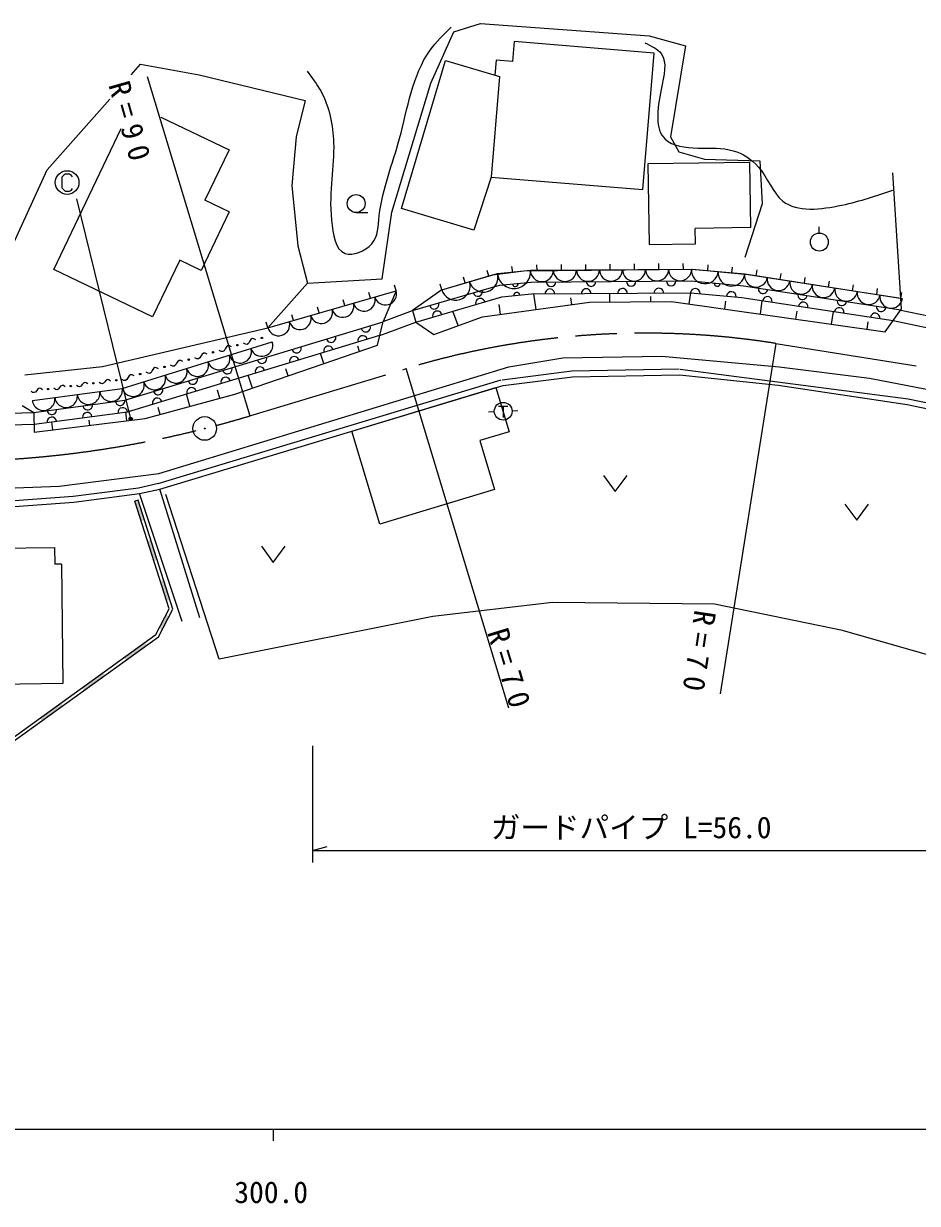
# Model space of a CAD drawing. Units: millimetres, scale not verified. Extents: x 40000 to 680000, y 20000 to 380000.
# Drawn here: x 346906 to 422492, y 198715 to 298516 of the extents above; entities that cross this region are included whole.
import ezdxf
from ezdxf.enums import TextEntityAlignment as Align

# ---------------------------------------------------------------- set-up
doc = ezdxf.new("R2010")
doc.units = ezdxf.units.MM
doc.header["$LTSCALE"] = 1000
doc.linetypes.add('CHAIN', pattern=[18.5, 12, -1.5, 3.5, -1.5])
for name, color, linetype, lineweight in [('M-BGD', 7, 'Continuous', 13), ('M-BMK', 2, 'CHAIN', 13), ('M-BMK-SRVR', 3, 'Continuous', 13), ('M-STR-HTXT', 7, 'Continuous', 13), ('M-STR-STRC', 7, 'Continuous', 13), ('M-TTL-BAND', 7, 'Continuous', 13)]:
    doc.layers.add(name, color=color, linetype=linetype, lineweight=lineweight)
doc.styles.add('ＭＳ ゴシック', font='')
doc.styles.get('ＭＳ ゴシック').set_extended_font_data('MS Gothic')

msp = doc.modelspace()

# ---------------------------------------------------------------- hatches: boundary and pattern name
at = {"layer": 'M-BGD'}
for points in [[(357127, 256518), (356589, 258203), (356304, 258112), (356842, 256426)], [(358204, 253147), (357666, 254832), (357380, 254741), (357918, 253055)], [(359280, 249776), (358742, 251461), (358456, 251370), (358994, 249684)], [(358622, 247243), (359210, 248366), (358944, 248505), (358356, 247382)], [(355551, 244657), (357322, 245936), (357147, 246179), (355376, 244901)], [(352009, 242100), (353780, 243379), (353605, 243622), (351834, 242343)], [(348467, 239543), (350238, 240822), (350063, 241065), (348292, 239786)]]:
    msp.add_hatch(color=256, dxfattribs=at).paths.add_polyline_path(points)

# ---------------------------------------------------------------- linework, layer by layer
for p, q in [((383297, 297817), (385534, 298516)), ((385534, 298516), (399795, 297467)), ((381340, 293482), (383297, 297817)), ((399795, 297467), (402871, 296628)), ((388389, 297002), (388250, 295314)), ((400221, 296025), (388389, 297002)), ((402871, 296628), (401613, 288938)), ((386872, 295427), (386766, 294148)), ((388250, 295314), (386872, 295427)), ((399268, 284479), (400221, 296025)), ((355994, 294175), (356803, 295090)), ((356803, 295090), (361766, 294181)), ((378855, 282873), (382588, 295393)), ((382588, 295393), (387149, 294033)), ((361766, 294181), (370714, 292014)), ((378054, 282577), (381340, 293482)), ((387149, 294033), (386448, 285537)), ((348903, 286142), (354188, 292129)), ((370714, 292014), (369945, 288938)), ((358520, 290590), (364280, 287828)), ((349448, 277703), (355169, 289634)), ((369945, 288938), (369595, 284814)), ((401613, 288938), (402312, 287680)), ((364280, 287828), (362236, 283567)), ((402312, 287680), (404479, 287051)), ((408319, 286778), (399704, 286663)), ((399704, 286663), (399795, 279830)), ((404479, 287051), (409163, 286911)), ((408393, 281255), (408319, 286778)), ((409163, 286911), (409372, 283276)), ((346037, 279851), (348903, 286142)), ((386448, 285537), (384970, 281049)), ((386448, 285537), (399268, 284479)), ((421158, 274386), (420422, 285902)), ((369595, 284814), (370085, 279711)), ((364285, 282584), (362236, 283567)), ((364285, 282584), (361916, 277644)), ((375029, 282534), (376029, 282534)), ((377215, 276914), (378054, 282577)), ((384970, 281049), (378855, 282873)), ((409372, 283276), (407904, 278732)), ((408393, 281255), (403695, 281193)), ((403713, 279883), (403695, 281193)), ((414198, 280792), (414198, 281312)), ((370085, 279711), (370924, 276565)), ((399795, 279830), (403713, 279883)), ((360105, 278512), (357798, 273700)), ((361916, 277644), (360105, 278512)), ((357798, 273700), (349448, 277703)), ((386235, 277154), (386095, 277634)), ((386569, 277252), (389215, 277601)), ((386969, 277368), (389761, 277657)), ((388269, 277476), (388203, 277972)), ((389215, 277601), (403493, 277737)), ((389761, 277657), (403398, 277745)), ((390323, 277611), (390319, 278111)), ((392386, 277631), (392381, 278131)), ((394449, 277650), (394444, 278150)), ((396511, 277670), (396506, 278170)), ((398574, 277690), (398569, 278190)), ((400636, 277709), (400632, 278209)), ((402699, 277729), (402694, 278229)), ((403398, 277745), (407894, 277340)), ((403493, 277737), (408169, 277298)), ((404756, 277618), (404803, 278116)), ((406810, 277425), (406857, 277923)), ((408858, 277190), (408935, 277684)), ((370924, 276565), (367568, 272790)), ((370924, 276565), (377215, 276914)), ((382274, 276001), (382134, 276481)), ((382274, 276001), (386969, 277368)), ((382274, 276001), (386569, 277252)), ((384254, 276578), (384114, 277058)), ((387162, 276383), (389816, 276657)), ((389816, 276657), (403356, 276745)), ((403356, 276745), (407772, 276347)), ((407894, 277340), (421231, 275262)), ((408169, 277298), (421087, 275284)), ((410896, 276872), (410973, 277366)), ((412935, 276555), (413012, 277049)), ((414973, 276237), (415050, 276731)), ((367568, 272790), (378407, 275910)), ((367568, 272790), (378407, 275910)), ((376239, 275286), (376101, 275766)), ((378407, 275910), (377308, 273306)), ((378407, 275910), (378269, 276390)), ((379788, 274233), (387162, 276383)), ((382274, 276001), (379788, 274233)), ((387355, 275398), (389870, 275658)), ((389870, 275658), (403314, 275745)), ((390243, 274336), (390062, 275659)), ((396494, 274971), (396487, 275700)), ((403191, 274807), (403325, 275744)), ((403314, 275745), (407651, 275354)), ((407772, 276347), (421097, 274301)), ((417011, 275919), (417088, 276413)), ((419049, 275602), (419126, 276096)), ((421087, 275284), (421164, 275778)), ((371904, 274038), (371765, 274518)), ((374072, 274662), (373933, 275142)), ((380068, 273273), (387355, 275398)), ((385724, 273717), (394763, 274954)), ((387230, 273923), (387117, 274753)), ((393257, 274748), (393180, 275306)), ((394763, 274954), (401686, 275021)), ((399955, 275004), (399951, 275435)), ((401686, 275021), (419753, 272446)), ((406203, 274377), (406296, 275033)), ((407651, 275354), (420437, 273390)), ((409214, 273948), (409376, 275089)), ((369736, 273414), (369598, 273894)), ((377308, 273306), (379787, 274235)), ((379788, 274233), (380068, 273273)), ((381610, 272212), (385724, 273717)), ((383667, 272964), (383218, 274191)), ((412225, 273519), (412320, 274183)), ((415237, 273090), (415389, 274163)), ((419753, 272446), (421158, 274386)), ((421077, 274273), (424348, 273586)), ((353587, 269504), (367568, 272790)), ((355469, 266662), (377302, 273279)), ((367568, 272790), (367430, 273270)), ((376828, 271309), (377308, 273306)), ((377026, 272132), (380068, 273273)), ((380068, 273273), (381610, 272212)), ((418248, 272661), (418337, 273284)), ((420434, 273387), (424439, 272545)), ((355252, 267642), (367940, 271597)), ((355682, 265682), (377031, 272152)), ((365671, 271385), (365506, 271470)), ((365928, 271461), (365812, 271382)), ((366020, 271623), (365928, 271461)), ((366112, 271785), (366020, 271623)), ((366228, 271864), (366112, 271785)), ((366369, 271862), (366228, 271864)), ((366535, 271776), (366369, 271862)), ((361996, 270559), (361904, 270397)), ((362113, 270639), (361996, 270559)), ((362254, 270636), (362113, 270639)), ((362419, 270551), (362254, 270636)), ((363613, 270772), (363448, 270857)), ((363754, 270769), (363613, 270772)), ((363870, 270848), (363754, 270769)), ((363962, 271010), (363870, 270848)), ((364054, 271172), (363962, 271010)), ((364171, 271251), (364054, 271172)), ((364311, 271249), (364171, 271251)), ((364477, 271163), (364311, 271249)), ((364755, 267162), (376828, 271309)), ((365812, 271382), (365671, 271385)), ((372301, 269754), (372005, 270614)), ((375319, 270791), (375165, 271239)), ((347016, 268805), (353587, 269504)), ((358342, 260455), (387928, 269478)), ((359497, 269546), (359332, 269631)), ((359638, 269543), (359497, 269546)), ((359755, 269623), (359638, 269543)), ((359847, 269784), (359755, 269623)), ((359938, 269946), (359847, 269784)), ((360055, 270026), (359938, 269946)), ((360196, 270023), (360055, 270026)), ((360361, 269938), (360196, 270023)), ((361555, 270159), (361390, 270244)), ((361696, 270156), (361555, 270159)), ((361813, 270236), (361696, 270156)), ((361904, 270397), (361813, 270236)), ((387928, 269478), (392493, 270229)), ((392493, 270229), (400871, 270391)), ((400871, 270391), (410807, 269478)), ((410807, 269478), (418428, 268511)), ((355731, 268559), (355639, 268397)), ((355823, 268721), (355731, 268559)), ((355939, 268800), (355823, 268721)), ((356080, 268797), (355939, 268800)), ((356245, 268712), (356080, 268797)), ((357440, 268933), (357274, 269018)), ((357580, 268930), (357440, 268933)), ((357697, 269010), (357580, 268930)), ((357789, 269172), (357697, 269010)), ((357881, 269333), (357789, 269172)), ((357997, 269413), (357881, 269333)), ((358138, 269410), (357997, 269413)), ((358303, 269325), (358138, 269410)), ((366264, 267681), (365891, 268767)), ((369283, 268717), (369082, 269301)), ((387386, 268395), (393278, 269143)), ((387449, 267899), (393314, 268643)), ((393278, 269143), (402359, 269300)), ((393314, 268643), (402368, 268800)), ((402368, 268800), (410709, 267939)), ((402433, 269296), (421718, 266787)), ((418428, 268511), (438138, 264751)), ((347645, 266623), (355252, 267642)), ((348013, 267481), (347908, 267350)), ((348118, 267611), (348013, 267481)), ((348234, 267665), (348118, 267611)), ((348358, 267642), (348234, 267665)), ((348493, 267542), (348358, 267642)), ((349589, 267566), (349454, 267666)), ((349714, 267543), (349589, 267566)), ((349829, 267597), (349714, 267543)), ((349934, 267727), (349829, 267597)), ((350039, 267858), (349934, 267727)), ((350154, 267912), (350039, 267858)), ((350279, 267889), (350154, 267912)), ((350414, 267789), (350279, 267889)), ((351509, 267812), (351375, 267912)), ((351634, 267789), (351509, 267812)), ((351750, 267843), (351634, 267789)), ((351855, 267974), (351750, 267843)), ((351960, 268105), (351855, 267974)), ((352075, 268158), (351960, 268105)), ((352200, 268135), (352075, 268158)), ((352335, 268036), (352200, 268135)), ((353430, 268059), (353296, 268159)), ((353555, 268036), (353430, 268059)), ((353670, 268090), (353555, 268036)), ((353776, 268221), (353670, 268090)), ((353881, 268351), (353776, 268221)), ((353996, 268405), (353881, 268351)), ((354121, 268382), (353996, 268405)), ((354256, 268282), (354121, 268382)), ((355382, 268320), (355216, 268406)), ((355523, 268317), (355382, 268320)), ((355639, 268397), (355523, 268317)), ((358278, 259626), (387305, 268378)), ((358422, 259147), (387449, 267899)), ((363496, 266822), (363313, 267499)), ((374668, 264046), (386848, 267724)), ((386848, 267724), (387977, 263987)), ((410709, 267939), (421633, 266294)), ((347668, 267319), (347533, 267419)), ((347793, 267296), (347668, 267319)), ((347778, 265632), (355469, 266662)), ((347908, 267350), (347793, 267296)), ((357198, 265122), (364755, 267162)), ((360976, 266142), (360692, 267196)), ((421718, 266787), (431275, 264748)), ((344014, 265513), (347778, 265626)), ((346795, 266218), (347778, 265626)), ((347778, 265626), (347800, 263952)), ((347791, 264625), (355682, 265682)), ((355631, 264927), (355540, 265663)), ((358457, 265462), (358299, 266049)), ((386715, 265680), (386216, 265649)), ((387073, 266146), (387853, 266146)), ((387463, 266146), (387463, 265186)), ((388212, 265769), (388711, 265798)), ((421633, 266294), (431178, 264258)), ((344149, 264517), (347791, 264626)), ((347800, 263952), (357198, 265122)), ((349367, 264147), (349282, 264826)), ((352499, 264537), (352446, 264961)), ((377042, 256186), (374668, 264046)), ((387977, 263987), (385490, 263236)), ((385490, 263236), (386735, 259114)), ((349910, 259381), (358342, 260455)), ((356613, 259251), (358312, 259635)), ((395944, 260293), (396944, 258933)), ((396944, 258933), (397944, 260293)), ((341532, 259059), (349910, 259381)), ((346123, 258179), (351101, 258530)), ((351101, 258530), (356613, 259251)), ((351151, 258032), (356700, 258759)), ((356700, 258759), (358422, 259147)), ((360311, 247928), (356700, 258759)), ((361810, 248261), (358422, 259147)), ((363430, 244746), (358938, 258695)), ((386735, 259114), (377042, 256186)), ((346139, 257679), (351151, 258032)), ((356589, 258203), (356304, 258112)), ((359209, 249011), (356304, 258112)), ((359533, 248983), (356589, 258203)), ((416358, 257862), (417358, 256502)), ((417358, 256502), (418358, 257862)), ((340426, 254093), (349532, 254201)), ((349532, 254201), (349548, 252784)), ((367023, 254298), (368023, 252938)), ((368023, 252938), (369023, 254298)), ((350108, 252791), (349548, 252784)), ((350108, 252791), (350228, 242682)), ((391622, 249534), (381515, 248352)), ((405334, 249416), (391622, 249534)), ((358078, 246852), (359209, 249011)), ((358311, 246650), (359533, 248983)), ((416167, 247170), (405334, 249416)), ((381515, 248352), (363430, 244746)), ((344750, 237229), (358078, 246852)), ((344925, 236986), (358311, 246650)), ((432774, 242441), (416167, 247170)), ((350228, 242682), (344753, 242617))]:
    msp.add_line(p, q, dxfattribs=at)
for centre, radius in [((375029, 283294), 760), ((414198, 280032), 760), ((367049, 271930), 64.4), ((367049, 271930), 42.9), ((367049, 271930), 21.5), ((367049, 271930), 2.1), ((362933, 270704), 64.4), ((362933, 270704), 42.9), ((362933, 270704), 21.5), ((362933, 270704), 2.1), ((364991, 271317), 64.4), ((364991, 271317), 42.9), ((364991, 271317), 21.5), ((364991, 271317), 2.1), ((358818, 269478), 64.4), ((358818, 269478), 42.9), ((358818, 269478), 21.5), ((358818, 269478), 2.1), ((360875, 270091), 64.4), ((360875, 270091), 42.9), ((360875, 270091), 21.5), ((360875, 270091), 2.1), ((356760, 268865), 64.4), ((356760, 268865), 42.9), ((356760, 268865), 21.5), ((356760, 268865), 2.1), ((348974, 267604), 58.1), ((348974, 267604), 38.7), ((348974, 267604), 19.4), ((348974, 267604), 1.9), ((350894, 267851), 58.1), ((350894, 267851), 38.7), ((350894, 267851), 19.4), ((350894, 267851), 1.9), ((352815, 268097), 58.1), ((352815, 268097), 38.7), ((352815, 268097), 19.4), ((352815, 268097), 1.9), ((354736, 268344), 58.1), ((354736, 268344), 38.7), ((354736, 268344), 19.4), ((354736, 268344), 1.9), ((387463, 265726), 750), ((355959, 265085), 150), ((355959, 265085), 90), ((355959, 265085), 30)]:
    msp.add_circle(centre, radius, dxfattribs=at)
for centre, radius, start, end in [((388365, 277513), 1403, 185.90614, 5.90614), ((390735, 277663), 974, 180.36965, 0.36965), ((392683, 277676), 974, 180.36965, 0.36965), ((394631, 277689), 974, 180.36965, 0.36965), ((396579, 277701), 974, 180.36965, 0.36965), ((398528, 277714), 974, 180.36965, 0.36965), ((400476, 277726), 974, 180.36965, 0.36965), ((402424, 277739), 974, 180.36965, 0.36965), ((404522, 277644), 1129, 174.85724, 354.85724), ((406770, 277442), 1129, 174.85724, 354.85724), ((383448, 276343), 1223, 196.23651, 16.23651), ((385795, 277026), 1223, 196.23651, 16.23651), ((388489, 276520), 250, 185.90614, 5.90614), ((391508, 276668), 400, 180.36965, 0.36965), ((394893, 276690), 400, 180.36965, 0.36965), ((398278, 276712), 400, 180.36965, 0.36965), ((401664, 276734), 400, 180.36965, 0.36965), ((405564, 276546), 250, 174.85724, 354.85724), ((408847, 277192), 964, 171.14009, 351.14009), ((410752, 276895), 964, 171.14009, 351.14009), ((412657, 276598), 964, 171.14009, 351.14009), ((414562, 276301), 964, 171.14009, 351.14009), ((377504, 275650), 940, 196.05634, 16.05634), ((385319, 275845), 400, 196.25755, 16.25755), ((388613, 275528), 250, 5.90614, 185.90614), ((391407, 275668), 400, 0.36965, 180.36965), ((394481, 275688), 400, 0.36965, 180.36965), ((397554, 275707), 400, 0.36965, 180.36965), ((400627, 275727), 400, 0.36965, 180.36965), ((403713, 275709), 400, 354.85724, 174.85724), ((406760, 275434), 400, 354.85724, 174.85724), ((409438, 276092), 400, 171.26853, 351.26853), ((412769, 275580), 400, 171.26853, 351.26853), ((416468, 276004), 964, 171.14009, 351.14009), ((418373, 275707), 964, 171.14009, 351.14009), ((420278, 275410), 964, 171.14009, 351.14009), ((373891, 274610), 940, 196.05634, 16.05634), ((375697, 275130), 940, 196.05634, 16.05634), ((381632, 274770), 400, 196.25755, 16.25755), ((385533, 274866), 400, 16.25755, 196.25755), ((409805, 275023), 400, 351.26853, 171.26853), ((412843, 274557), 400, 351.26853, 171.26853), ((415881, 274090), 400, 351.26853, 171.26853), ((416100, 275068), 400, 171.26853, 351.26853), ((419431, 274557), 400, 171.26853, 351.26853), ((370278, 273570), 940, 196.05634, 16.05634), ((372084, 274090), 940, 196.05634, 16.05634), ((381890, 273804), 400, 16.25755, 196.25755), ((418918, 273624), 400, 351.26853, 171.26853), ((368471, 273050), 940, 196.05634, 16.05634), ((375839, 272836), 400, 196.86162, 16.86162), ((367034, 271315), 949, 197.31349, 17.31349), ((372913, 271949), 400, 196.86162, 16.86162), ((375582, 271713), 400, 16.86162, 196.86162), ((363409, 270185), 949, 197.31349, 17.31349), ((365221, 270750), 949, 197.31349, 17.31349), ((369987, 271062), 400, 196.86162, 16.86162), ((372686, 270835), 400, 16.86162, 196.86162), ((361596, 269619), 949, 197.31349, 17.31349), ((366892, 269079), 400, 16.86162, 196.86162), ((367061, 270176), 400, 196.86162, 16.86162), ((369789, 269957), 400, 16.86162, 196.86162), ((357971, 268489), 949, 197.31349, 17.31349), ((359784, 269054), 949, 197.31349, 17.31349), ((361210, 268402), 400, 196.86162, 16.86162), ((363995, 268201), 400, 16.86162, 196.86162), ((364135, 269289), 400, 196.86162, 16.86162), ((354301, 267515), 959, 187.62983, 7.62983), ((356158, 267924), 949, 197.31349, 17.31349), ((358284, 267515), 400, 196.86162, 16.86162), ((361099, 267323), 400, 16.86162, 196.86162), ((348596, 266750), 959, 187.62983, 7.62983), ((350498, 267005), 959, 187.62983, 7.62983), ((352400, 267260), 959, 187.62983, 7.62983), ((355072, 266609), 400, 187.62983, 7.62983), ((358202, 266445), 400, 16.86162, 196.86162), ((349293, 265835), 400, 187.62983, 7.62983), ((352292, 265227), 400, 7.62983, 187.62983), ((352324, 266241), 400, 187.62983, 7.62983), ((355285, 265629), 400, 7.62983, 187.62983), ((349292, 264826), 400, 7.62983, 187.62983)]:
    msp.add_arc(centre, radius, start, end, dxfattribs=at)
for points in [[(370884, 294482), (371294, 293945), (371705, 293408), (372033, 292815), (372762, 291498), (373079, 289905), (373125, 288448), (373191, 286326), (372680, 284491), (372952, 281897), (373030, 280704), (373258, 279372), (374102, 279081), (374759, 278853), (375809, 279259), (376343, 279885), (376893, 280523), (376898, 281398), (376975, 282242), (377280, 284678), (378106, 286625), (378699, 288793), (379391, 291323), (379765, 294155), (381285, 296263), (381793, 296968), (382430, 297593), (383066, 298217)], [(399444, 296895), (399987, 296631), (400529, 296366), (400823, 295976), (401363, 295259), (401064, 294121), (400823, 292930), (400491, 291285), (400270, 289539), (401168, 288735), (401742, 288155), (402880, 288012), (403927, 287988), (405011, 287952), (405993, 288050), (406915, 287758), (407723, 287542), (408471, 287048), (409041, 286379), (409834, 285460), (410263, 284185), (411110, 283506), (412308, 282545), (414344, 282779), (416109, 283161), (417691, 283503), (419055, 283964), (420419, 284425)]]:
    msp.add_open_spline(points, degree=3, knots=[0, 0, 0, 0, 1, 1, 1, 2, 2, 2, 3, 3, 3, 4, 4, 4, 5, 5, 5, 6, 6, 6, 7, 7, 7, 8, 8, 8, 9, 9, 9, 9], dxfattribs=at)
at = {"layer": 'M-BMK'}
for p, q in [((410532, 271458), (433779, 267758)), ((366041, 265331), (379255, 269329))]:
    msp.add_line(p, q, dxfattribs=at)
for centre, radius, start, end in [((399528, 202329), 70000, 80.95547, 106.83438), ((339976, 351474), 90000, 284.93094, 286.83438), ((339976, 351474), 90000, 261.60497, 283.83069)]:
    msp.add_arc(centre, radius, start, end, dxfattribs=at)
at = {"layer": 'M-BMK-SRVR'}
for radius in [1000, 40]:
    msp.add_circle((362221, 264266), radius, dxfattribs=at)
at = {"layer": 'M-STR-HTXT'}
for p, q in [((357352, 294045), (366041, 265331)), ((410532, 271458), (405816, 241831)), ((387943, 240615), (379255, 269329)), ((371332, 237435), (371332, 227554)), ((371332, 228554), (372582, 228904)), ((371332, 228554), (425265, 228554))]:
    msp.add_line(p, q, dxfattribs=at)
at = {"layer": 'M-STR-STRC'}
for p, q in [((350268, 285673), (350148, 285513)), ((350148, 285513), (350148, 284633)), ((350428, 285793), (350268, 285673)), ((350788, 285793), (350428, 285793)), ((350948, 285673), (350788, 285793)), ((351028, 285553), (350948, 285673)), ((350148, 284633), (350268, 284473)), ((350268, 284473), (350428, 284353)), ((350788, 284353), (350948, 284433)), ((350948, 284433), (351028, 284553)), ((350428, 284353), (350788, 284353)), ((351368, 283688), (355959, 265085))]:
    msp.add_line(p, q, dxfattribs=at)
msp.add_circle((350588, 285073), 1000, dxfattribs=at)
at = {"layer": 'M-TTL-BAND'}
for p, q in [((40000, 205000), (579000, 205000)), ((368000, 205000), (368000, 204000))]:
    msp.add_line(p, q, dxfattribs=at)

# ---------------------------------------------------------------- texts
at = {"layer": 'M-STR-HTXT', "style": 'ＭＳ ゴシック'}
msp.add_text('ガードパイプ L=56.0', height=1833, dxfattribs=at).set_placement((386423, 229054), align=Align.BOTTOM_LEFT)
at = {"layer": 'M-STR-HTXT', "char_height": 1833, "attachment_point": 7, "style": 'ＭＳ ゴシック'}
for s, insert, rotation in [('\\T1.5;R=90', (354031, 293333), 285.9), ('\\T1.5;R=70', (403628, 248993), 261.5), ('\\T1.5;R=70', (386060, 247029), 286.9)]:
    msp.add_mtext(s, dxfattribs=dict(at, insert=insert, rotation=rotation))
at = {"layer": 'M-TTL-BAND', "style": 'ＭＳ ゴシック'}
msp.add_text('300.0', height=1833, dxfattribs=at).set_placement((367844, 198195), align=Align.BOTTOM_CENTER)

doc.saveas('drawing.dxf')
